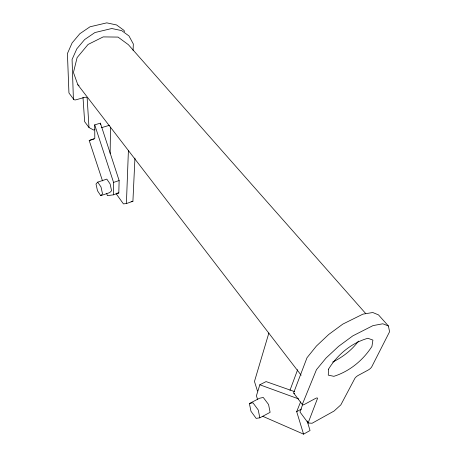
<?xml version="1.0" encoding="UTF-8"?>
<svg xmlns="http://www.w3.org/2000/svg" width="457" height="457" viewBox="0 0 457 457"><rect width="100%" height="100%" fill="white"/><g stroke="black" fill="none" stroke-linecap="round" stroke-linejoin="round"><path stroke-width="0.69" d="M100.397 124.59L100.397 123.167L94.708 124.852L94.799 138.408L89.206 140.516L102.511 180.875M110.137 153.449L110.497 127.143M106.727 193.659L107.389 195.676L113.336 194.836L113.57 182.417L94.708 124.852M113.336 194.836L118.803 192.957L119.134 180.549L100.397 123.167M116.078 193.625L123.424 203.879L126.4 203.571L128.417 150.393M133.078 50.367L133.33 43.998L128.965 35.943L121.625 30.59L111.754 28.517L94.902 32.556L84.654 39.548L76.839 48.802L72.08 59.461L73.371 98.392A2.633 1.954 -36.2 0 0 75.856 99.832L84.853 97.33A2.605 1.914 -36.9 0 1 87.167 98.209L88.995 127.52L93.605 130.034L94.936 129.634M126.4 203.571L132.913 201.274L134.946 158.082M268.865 333.022L254.469 381.458L257.451 390.998M294.736 391.678L266.071 381.595L259.827 384.777L256.423 395.768L257.668 399.749M302.785 404.114L299.981 411.991L308.121 422.976L312.091 423.256L334.05 411.054L340.853 404.851L354.986 378.145A3.513 1.028 -38.6 0 1 358.219 375.414L368.193 370.039A3.519 1.023 -39 0 0 371.775 366.754L389.575 331.742L388.404 325.972L378.487 314.884L372.786 312.519L362.927 314.142L342.819 324.104L328.714 334.473L316.415 346.046L307.018 357.717L293.777 392.477A3.639 1.177 -37.4 0 0 294.611 393.311M289.967 390.329L297.65 369.662M308.121 422.976L317.552 398.355A3.622 1.091 -37.6 0 0 315.387 398.504L304.613 404.314A3.679 1.125 -37.4 0 1 302.454 404.057L316.45 369.69L326.064 358.02L338.563 346.372L352.815 335.861L373.009 325.607L382.823 323.784L388.404 325.972M307.155 421.011L310.052 430.523L303.574 434.15L296.684 411.648L300.609 401.886M358.431 341.093C351.924 350.131 342.533 357.22 332.61 362.093M97.747 182.12L96.004 184.04L97.501 190.769L100.74 195.665L109.72 192.597L111.577 190.769L110.126 183.982L106.812 179.104L97.747 182.12L101.026 187.039L102.522 193.854L100.74 195.665M296.684 411.648L301.443 409.072M259.833 417.812L270.116 412.345L268.573 404.525L263.261 397.447L259.587 398.236L249.379 403.525L250.979 411.26L256.16 418.384L259.833 417.812L258.239 409.958L252.961 402.788L249.379 403.525M113.57 182.417L119.134 180.549M89.206 140.516L94.079 139.031M101.603 127.64L109.6 125.247M116.786 193.248L118.803 192.957M131.09 201.474L132.913 201.274M259.827 384.777L298.712 398.955M262.861 416.344L303.574 434.15M365.766 313.605L128.377 44.689L118.026 37.091L103.202 36.903L88.07 44.455L77.107 57.616L73.44 72.474L77.839 84.779L79.05 85.51M77.839 84.779L301.146 375.203M73.731 99.358L69.275 93.411A2.611 1.965 -36.2 0 1 68.916 92.445L67.425 53.543L72.103 42.929L79.838 33.727L90.006 26.797L106.772 22.856L116.621 24.975L123.967 30.356L124.641 31.596M293.811 393.197L302.471 404.759M88.995 127.52L84.642 121.659L82.991 97.227M328.549 369.142L328.263 375.134L333.867 376.322C349.576 371.387 363.081 360.242 371.924 346.452L372.918 340.082L367.862 338.277C351.467 342.95 337.346 354.666 328.549 369.142"/></g></svg>
